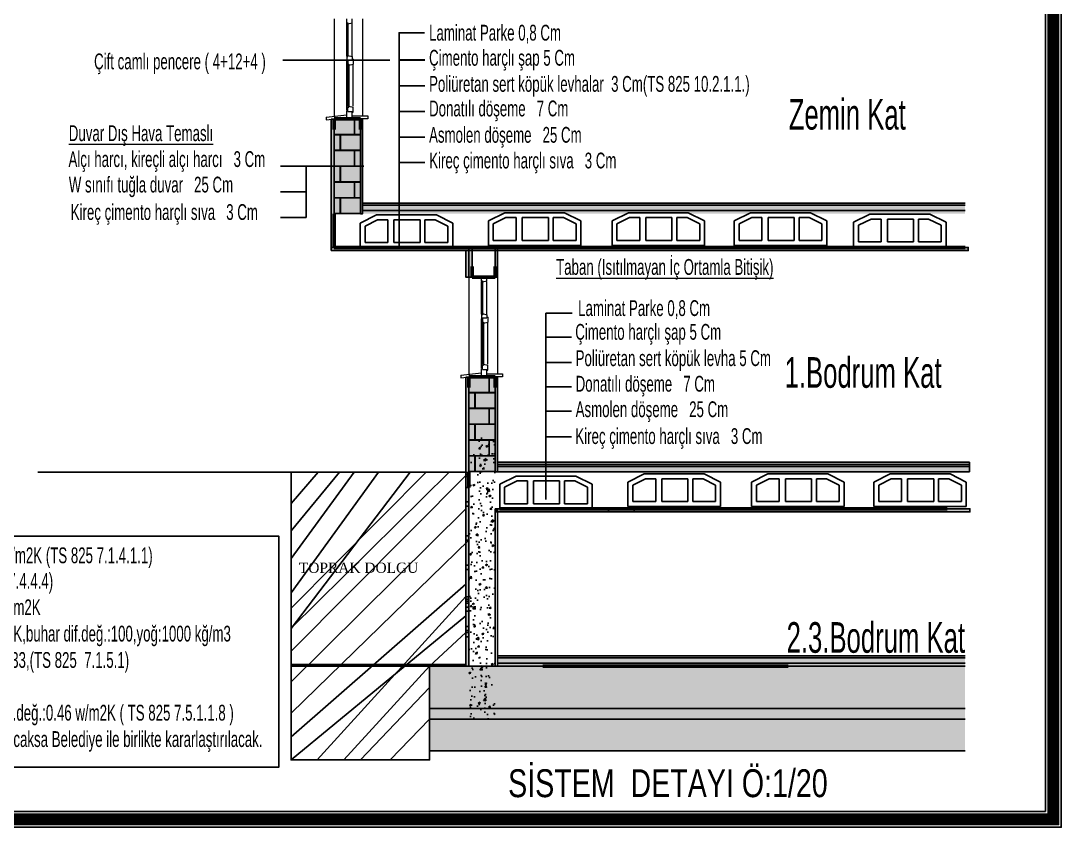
# Model space of a CAD drawing. Extents: x 41749 to 92598, y -24291 to 29432.
# Drawn here: x 90625 to 92598, y -24291 to -22761 of the extents above; entities that cross this region are included whole.
import ezdxf

# ---------------------------------------------------------------- set-up
doc = ezdxf.new("R2010")
doc.units = 0
doc.header["$MEASUREMENT"] = 0
doc.layers.get('0').update_dxf_attribs({"linetype": 'CONTINUOUS'})
for name, color, linetype, lineweight in [('BADOSEME', 4, 'CONTINUOUS', 60), ('CAM MACUNU', 8, 'CONTINUOUS', 5), ('DENİZLİK', 245, 'CONTINUOUS', 13), ('KASAKANAT', 30, 'CONTINUOUS', 18), ('KESITDUVAR', 5, 'CONTINUOUS', 20), ('PENCER GOR CIZ', 8, 'CONTINUOUS', 9)]:
    doc.layers.add(name, color=color, linetype=linetype, lineweight=lineweight)
for name, color, linetype in [('CAM', 12, 'CONTINUOUS'), ('DUVAR', 6, 'CONTINUOUS'), ('İÇ ÖLÇÜ', 95, 'CONTINUOUS'), ('MERBAS', 231, 'CONTINUOUS'), ('pafta ismi', 4, 'CONTINUOUS'), ('SEMBOL', 21, 'CONTINUOUS'), ('SIVA', 7, 'CONTINUOUS'), ('STANDART', 7, 'CONTINUOUS')]:
    doc.layers.add(name, color=color, linetype=linetype)
doc.styles.add('2', font='swisscl.ttf', dxfattribs={"height": 13})
doc.styles.add('DIN', font='ROMANS.SHX', dxfattribs={"width": 0.6})
doc.styles.add('ÖLÇÜ', font='times.ttf', dxfattribs={"height": 15})

# ---------------------------------------------------------------- blocks, each defined once
blk = doc.blocks.new('A$C218D7482')
at = {"layer": 'SEMBOL'}
for p, q in [((0, 15), (10, 20)), ((10, 20), (46.69, 20)), ((56.69, 15), (46.69, 20)), ((0, 0), (0, 15)), ((10.71, 17), (3, 13.15)), ((3, 13.15), (3, 3)), ((17, 17), (10.71, 17)), ((17, 3), (17, 17)), ((20.74, 17), (36.69, 17)), ((20.74, 3), (20.74, 17)), ((36.69, 17), (36.69, 3)), ((45.98, 17), (39.69, 17)), ((39.69, 17), (39.69, 3)), ((39.69, 17), (39.69, 3)), ((53.69, 13.15), (45.98, 17)), ((53.69, 3), (53.69, 13.15)), ((56.69, 0), (56.69, 15)), ((0, 0), (56.69, 0)), ((3, 3), (17, 3)), ((36.69, 3), (20.74, 3)), ((39.69, 3), (53.69, 3))]:
    blk.add_line(p, q, dxfattribs=at)

msp = doc.modelspace()

# ---------------------------------------------------------------- hatches: boundary and pattern name
h = msp.add_hatch(color=253)
h.set_gradient(color1=(165, 154, 151), color2=(155, 144, 140), one_color=1, tint=0.58)
h.paths.add_polyline_path([(91219.19159, -22947.09262), (91213.19159, -22947.80703), (91213.19159, -23191.09262), (91219.19159, -23191.09262)])
h = msp.add_hatch(color=253)
h.set_gradient(color1=(165, 154, 151), color2=(155, 144, 140), one_color=1, tint=0.58)
h.paths.add_polyline_path([(91269.21562, -23037.09262), (91269.21562, -23036.68885), (91257.97261, -23036.68885), (91257.97261, -23007.09262), (91269.21562, -23007.09262), (91269.21562, -23006.68885), (91230.86239, -23006.68885), (91230.86239, -22977.09262), (91269.21562, -22977.09262), (91269.21562, -22976.68885), (91257.97261, -22976.68885), (91257.97261, -22947.09262), (91257.56885, -22947.09262), (91257.56885, -22976.68885), (91219.21562, -22976.68885), (91219.21562, -22977.09262), (91230.45863, -22977.09262), (91230.45863, -23006.68885), (91219.21562, -23006.68885), (91219.21562, -23007.09262), (91257.56885, -23007.09262), (91257.56885, -23036.68885), (91219.21562, -23036.68885), (91219.21562, -23037.09262), (91230.45863, -23037.09262), (91230.45863, -23066.68885), (91219.21562, -23066.68885), (91219.21562, -23067.09262), (91257.56885, -23067.09262), (91257.56885, -23096.68885), (91219.21562, -23096.68885), (91219.21562, -23097.09262), (91230.45863, -23097.09262), (91230.45863, -23126.68885), (91219.21562, -23126.68885), (91219.21562, -23127.09262), (91269.21562, -23127.09262), (91269.21562, -23126.68885), (91230.86239, -23126.68885), (91230.86239, -23097.09262), (91269.21562, -23097.09262), (91269.21562, -23096.68885), (91257.97261, -23096.68885), (91257.97261, -23067.09262), (91269.21562, -23067.09262), (91269.21562, -23066.68885), (91230.86239, -23066.68885), (91230.86239, -23037.09262)])
h = msp.add_hatch(color=22)
h.set_gradient(color1=(221, 32, 29), color2=(227, 41, 38), one_color=1, tint=0.52)
h.paths.add_polyline_path([(91219.21562, -22947.09262), (91219.21562, -22976.68885), (91257.56885, -22976.68885), (91257.56885, -22947.09262)])
h = msp.add_hatch(color=22)
h.set_gradient(color1=(221, 32, 29), color2=(227, 41, 38), one_color=1, tint=0.52)
h.paths.add_polyline_path([(91269.21562, -22947.09262), (91257.97261, -22947.09262), (91257.97261, -22976.68885), (91269.21562, -22976.68885)])
h = msp.add_hatch(color=253)
h.set_gradient(color1=(165, 154, 151), color2=(155, 144, 140), one_color=1, tint=0.58)
h.paths.add_polyline_path([(91269.19159, -23127.09262), (91273.19159, -23127.09262), (91273.19159, -22947.09262), (91269.19159, -22947.09262)])
h = msp.add_hatch(color=22)
h.set_gradient(color1=(221, 32, 29), color2=(227, 41, 38), one_color=1, tint=0.52)
h.paths.add_polyline_path([(91230.45863, -22977.09262), (91219.21562, -22977.09262), (91219.21562, -23006.68885), (91230.45863, -23006.68885)])
h = msp.add_hatch(color=22)
h.set_gradient(color1=(221, 32, 29), color2=(227, 41, 38), one_color=1, tint=0.52)
h.paths.add_polyline_path([(91230.86239, -22977.09262), (91230.86239, -23006.68885), (91269.21562, -23006.68885), (91269.21562, -22977.09262)])
h = msp.add_hatch(color=22)
h.set_gradient(color1=(221, 32, 29), color2=(227, 41, 38), one_color=1, tint=0.52)
h.paths.add_polyline_path([(91219.21562, -23007.09262), (91219.21562, -23036.68885), (91257.56885, -23036.68885), (91257.56885, -23007.09262)])
h = msp.add_hatch(color=22)
h.set_gradient(color1=(221, 32, 29), color2=(227, 41, 38), one_color=1, tint=0.52)
h.paths.add_polyline_path([(91269.21562, -23007.09262), (91257.97261, -23007.09262), (91257.97261, -23036.68885), (91269.21562, -23036.68885)])
h = msp.add_hatch(color=22)
h.set_gradient(color1=(221, 32, 29), color2=(227, 41, 38), one_color=1, tint=0.52)
h.paths.add_polyline_path([(91230.45863, -23037.09262), (91219.21562, -23037.09262), (91219.21562, -23066.68885), (91230.45863, -23066.68885)])
h = msp.add_hatch(color=22)
h.set_gradient(color1=(221, 32, 29), color2=(227, 41, 38), one_color=1, tint=0.52)
h.paths.add_polyline_path([(91230.86239, -23037.09262), (91230.86239, -23066.68885), (91269.21562, -23066.68885), (91269.21562, -23037.09262)])
h = msp.add_hatch(color=22)
h.set_gradient(color1=(221, 32, 29), color2=(227, 41, 38), one_color=1, tint=0.52)
h.paths.add_polyline_path([(91219.21562, -23067.09262), (91219.21562, -23096.68885), (91257.56885, -23096.68885), (91257.56885, -23067.09262)])
h = msp.add_hatch(color=22)
h.set_gradient(color1=(221, 32, 29), color2=(227, 41, 38), one_color=1, tint=0.52)
h.paths.add_polyline_path([(91269.21562, -23067.09262), (91257.97261, -23067.09262), (91257.97261, -23096.68885), (91269.21562, -23096.68885)])
h = msp.add_hatch(color=22)
h.set_gradient(color1=(221, 32, 29), color2=(227, 41, 38), one_color=1, tint=0.52)
h.paths.add_polyline_path([(91230.45863, -23097.09262), (91219.21562, -23097.09262), (91219.21562, -23126.68885), (91230.45863, -23126.68885)])
h = msp.add_hatch(color=22)
h.set_gradient(color1=(221, 32, 29), color2=(227, 41, 38), one_color=1, tint=0.52)
h.paths.add_polyline_path([(91230.86239, -23097.09262), (91230.86239, -23126.68885), (91269.21562, -23126.68885), (91269.21562, -23097.09262)])
h = msp.add_hatch(color=52)
h.set_gradient(color1=(220, 210, 9), color2=(247, 237, 59), one_color=1, tint=0.6)
h.paths.add_polyline_path([(92415.35191, -23117.19524), (92415.35191, -23111.19524), (91273.04441, -23111.19524), (91273.04441, -23117.19524)])
h = msp.add_hatch(color=44)
h.set_gradient(color1=(169, 106, 35), color2=(182, 114, 37), one_color=1, tint=0.43)
h.paths.add_polyline_path([(92415.4991, -23111.09262), (92415.4991, -23107.09262), (91273.19159, -23107.09262), (91273.19159, -23111.09262)])
h = msp.add_hatch(color=253)
h.set_gradient(color1=(165, 154, 151), color2=(155, 144, 140), one_color=1, tint=0.58)
h.paths.add_polyline_path([(91273.19159, -23116.83039), (91273.19159, -23126.83039), (92415.4991, -23126.83039), (92415.4991, -23116.83039)])
h = msp.add_hatch(color=253)
h.set_gradient(color1=(165, 154, 151), color2=(155, 144, 140), one_color=1, tint=0.58)
h.paths.add_polyline_path([(91474.61369, -23191.09262), (91213.19159, -23191.09262), (91213.19159, -23197.09262), (91474.61369, -23197.09262)])
h = msp.add_hatch(color=253)
h.set_gradient(color1=(165, 154, 151), color2=(155, 144, 140), one_color=1, tint=0.58)
h.paths.add_polyline_path([(91474.61369, -23197.09262), (91468.58966, -23197.09262), (91468.58966, -23247.09262), (91474.61369, -23247.09262)])
h = msp.add_hatch(color=52)
h.set_gradient(color1=(220, 210, 9), color2=(247, 237, 59), one_color=1, tint=0.6)
h.paths.add_polyline_path([(91480.61369, -23191.09262), (91474.61369, -23191.09262), (91474.61369, -23247.09262), (91480.61369, -23247.09262)])
h = msp.add_hatch(color=253)
h.set_gradient(color1=(165, 154, 151), color2=(155, 144, 140), one_color=1, tint=0.58)
h.paths.add_polyline_path([(92421.52323, -23197.09266), (92421.52323, -23191.09266), (91474.61379, -23191.09266), (91474.61379, -23197.09266)])
h = msp.add_hatch(color=253)
h.set_gradient(color1=(165, 154, 151), color2=(155, 144, 140), one_color=1, tint=0.58)
h.paths.add_polyline_path([(91528.58966, -23191.09262), (91524.58966, -23191.09262), (91524.58966, -23247.09262), (91528.58966, -23247.09262)])
h = msp.add_hatch(color=253)
h.set_gradient(color1=(165, 154, 151), color2=(155, 144, 140), one_color=1, tint=0.58)
h.paths.add_polyline_path([(91474.58966, -23436.51862), (91468.58966, -23437.23304), (91468.58966, -23680.51862), (91474.58966, -23680.51862)])
h = msp.add_hatch(color=253)
h.set_gradient(color1=(165, 154, 151), color2=(155, 144, 140), one_color=1, tint=0.58)
h.paths.add_polyline_path([(91524.61369, -23526.51862), (91524.61369, -23526.11486), (91513.37068, -23526.11486), (91513.37068, -23496.51862), (91524.61369, -23496.51862), (91524.61369, -23496.11486), (91486.26046, -23496.11486), (91486.26046, -23466.51862), (91524.61369, -23466.51862), (91524.61369, -23466.11486), (91513.37068, -23466.11486), (91513.37068, -23436.51862), (91512.96692, -23436.51862), (91512.96692, -23466.11486), (91474.61369, -23466.11486), (91474.61369, -23466.51862), (91485.8567, -23466.51862), (91485.8567, -23496.11486), (91474.61369, -23496.11486), (91474.61369, -23496.51862), (91512.96692, -23496.51862), (91512.96692, -23526.11486), (91474.61369, -23526.11486), (91474.61369, -23526.51862), (91485.8567, -23526.51862), (91485.8567, -23556.11486), (91474.61369, -23556.11486), (91474.61369, -23556.51862), (91512.96692, -23556.51862), (91512.96692, -23586.11486), (91474.61369, -23586.11486), (91474.61369, -23586.51862), (91485.8567, -23586.51862), (91485.8567, -23616.11486), (91474.61369, -23616.11486), (91474.61369, -23616.51862), (91524.61369, -23616.51862), (91524.61369, -23616.11486), (91486.26046, -23616.11486), (91486.26046, -23586.51862), (91524.61369, -23586.51862), (91524.61369, -23586.11486), (91513.37068, -23586.11486), (91513.37068, -23556.51862), (91524.61369, -23556.51862), (91524.61369, -23556.11486), (91486.26046, -23556.11486), (91486.26046, -23526.51862)])
h = msp.add_hatch(color=22)
h.set_gradient(color1=(221, 32, 29), color2=(227, 41, 38), one_color=1, tint=0.52)
h.paths.add_polyline_path([(91474.61369, -23436.51862), (91474.61369, -23466.11486), (91512.96692, -23466.11486), (91512.96692, -23436.51862)])
h = msp.add_hatch(color=22)
h.set_gradient(color1=(221, 32, 29), color2=(227, 41, 38), one_color=1, tint=0.52)
h.paths.add_polyline_path([(91524.61369, -23436.51862), (91513.37068, -23436.51862), (91513.37068, -23466.11486), (91524.61369, -23466.11486)])
h = msp.add_hatch(color=253)
h.set_gradient(color1=(165, 154, 151), color2=(155, 144, 140), one_color=1, tint=0.58)
h.paths.add_polyline_path([(91524.58966, -23616.51862), (91528.58966, -23616.51862), (91528.58966, -23436.51862), (91524.58966, -23436.51862)])
h = msp.add_hatch(color=22)
h.set_gradient(color1=(221, 32, 29), color2=(227, 41, 38), one_color=1, tint=0.52)
h.paths.add_polyline_path([(91485.8567, -23466.51862), (91474.61369, -23466.51862), (91474.61369, -23496.11486), (91485.8567, -23496.11486)])
h = msp.add_hatch(color=22)
h.set_gradient(color1=(221, 32, 29), color2=(227, 41, 38), one_color=1, tint=0.52)
h.paths.add_polyline_path([(91486.26046, -23466.51862), (91486.26046, -23496.11486), (91524.61369, -23496.11486), (91524.61369, -23466.51862)])
h = msp.add_hatch(color=22)
h.set_gradient(color1=(221, 32, 29), color2=(227, 41, 38), one_color=1, tint=0.52)
h.paths.add_polyline_path([(91474.61369, -23496.51862), (91474.61369, -23526.11486), (91512.96692, -23526.11486), (91512.96692, -23496.51862)])
h = msp.add_hatch(color=22)
h.set_gradient(color1=(221, 32, 29), color2=(227, 41, 38), one_color=1, tint=0.52)
h.paths.add_polyline_path([(91524.61369, -23496.51862), (91513.37068, -23496.51862), (91513.37068, -23526.11486), (91524.61369, -23526.11486)])
h = msp.add_hatch(color=22)
h.set_gradient(color1=(221, 32, 29), color2=(227, 41, 38), one_color=1, tint=0.52)
h.paths.add_polyline_path([(91485.8567, -23526.51862), (91474.61369, -23526.51862), (91474.61369, -23556.11486), (91485.8567, -23556.11486)])
h = msp.add_hatch(color=22)
h.set_gradient(color1=(221, 32, 29), color2=(227, 41, 38), one_color=1, tint=0.52)
h.paths.add_polyline_path([(91486.26046, -23526.51862), (91486.26046, -23556.11486), (91524.61369, -23556.11486), (91524.61369, -23526.51862)])
h = msp.add_hatch()
h.set_pattern_fill('AR-CONC', color=256, scale=0.2, style=0)
h.set_pattern_definition([(50, (61178.366, -15093.553), (36.436934, -3.187817), [3.81, -41.91]), (355, (61178.366, -15093.553), (-7.048565, 38.21133), [3.048, -33.528]), (100.451, (61181.403, -15093.82), (29.3885, 35.023338), [3.238, -35.618]), (46.1842, (61178.366, -15083.393), (54.21581, -8.408466), [5.715, -62.865]), (96.6356, (61182.884, -15084.094), (47.48085, 49.48511), [4.857, -53.427]), (351.184, (61178.366, -15083.393), (47.48092, 49.48502), [4.572, -50.292]), (21, (61183.446, -15085.933), (30.322976, -20.453104), [3.81, -41.91]), (326, (61183.446, -15085.933), (12.360406, 36.837593), [3.048, -33.528]), (71.4514, (61185.973, -15087.637), (42.6833, 16.38457), [3.238, -35.618]), (37.5, (61178.366, -15093.553), (0.6177207, 16.911008), [0, -33.1216, 0, -34.036, 0, -33.655]), (7.5, (61178.366, -15093.553), (13.363933, 20.036115), [0, -19.4056, 0, -32.3596, 0, -12.827]), (327.5, (61167.038, -15093.553), (27.118119, -1.145749), [0, -12.7, 0, -39.624, 0, -52.578]), (317.5, (61161.958, -15093.553), (29.625836, 5.085298), [0, -16.51, 0, -26.3144, 0, -37.338])])
h.paths.add_polyline_path([(91524.58966, -23552.51862), (91474.58966, -23552.51862), (91474.58966, -24088.51862), (91524.58966, -24088.51862)])
h = msp.add_hatch(color=22)
h.set_gradient(color1=(221, 32, 29), color2=(227, 41, 38), one_color=1, tint=0.52)
h.paths.add_polyline_path([(91474.61369, -23556.51862), (91474.61369, -23586.11486), (91512.96692, -23586.11486), (91512.96692, -23556.51862)])
h = msp.add_hatch(color=22)
h.set_gradient(color1=(221, 32, 29), color2=(227, 41, 38), one_color=1, tint=0.52)
h.paths.add_polyline_path([(91524.61369, -23556.51862), (91513.37068, -23556.51862), (91513.37068, -23586.11486), (91524.61369, -23586.11486)])
h = msp.add_hatch(color=22)
h.set_gradient(color1=(221, 32, 29), color2=(227, 41, 38), one_color=1, tint=0.52)
h.paths.add_polyline_path([(91485.8567, -23586.51862), (91474.61369, -23586.51862), (91474.61369, -23616.11486), (91485.8567, -23616.11486)])
h = msp.add_hatch(color=22)
h.set_gradient(color1=(221, 32, 29), color2=(227, 41, 38), one_color=1, tint=0.52)
h.paths.add_polyline_path([(91486.26046, -23586.51862), (91486.26046, -23616.11486), (91524.61369, -23616.11486), (91524.61369, -23586.51862)])
h = msp.add_hatch(color=44)
h.set_gradient(color1=(169, 106, 35), color2=(182, 114, 37), one_color=1, tint=0.43)
h.paths.add_polyline_path([(92424.01296, -23598.51862), (91658.63608, -23598.51862), (91658.63608, -23602.51862), (92424.01296, -23602.51862)])
h.paths.add_polyline_path([(91658.63608, -23598.51862), (91528.58966, -23598.51862), (91528.58966, -23602.51862), (91658.63608, -23602.51862)])
h = msp.add_hatch(color=52)
h.set_gradient(color1=(220, 210, 9), color2=(247, 237, 59), one_color=1, tint=0.6)
h.paths.add_polyline_path([(92424.01296, -23602.51862), (91658.63608, -23602.51862), (91658.63608, -23606.51862), (92424.01296, -23606.51862)])
h.paths.add_polyline_path([(91658.63608, -23602.51862), (91528.58966, -23602.51862), (91528.58966, -23606.51862), (91658.63608, -23606.51862)])
h = msp.add_hatch(color=253)
h.set_gradient(color1=(165, 154, 151), color2=(155, 144, 140), one_color=1, tint=0.58)
h.paths.add_polyline_path([(91658.63608, -23606.51862), (91528.58966, -23606.51862), (91528.58966, -23616.51862), (91658.63608, -23616.51862)])
h.paths.add_polyline_path([(92424.01296, -23606.51862), (91658.63608, -23606.51862), (91658.63608, -23616.51862), (92424.01296, -23616.51862)])
h = msp.add_hatch(color=52)
h.set_gradient(color1=(220, 210, 9), color2=(247, 237, 59), one_color=1, tint=0.6)
h.paths.add_polyline_path([(91474.58963, -23625.73438), (91468.58963, -23625.73438), (91468.58963, -23681.73438), (91474.58963, -23681.73438)])
h = msp.add_hatch(color=52)
h.set_gradient(color1=(220, 210, 9), color2=(247, 237, 59), one_color=1, tint=0.6)
h.paths.add_polyline_path([(91474.61365, -23617.64341), (91468.61365, -23617.64341), (91468.61365, -23673.64341), (91474.61365, -23673.64341)])
h = msp.add_hatch(color=52)
h.set_gradient(color1=(220, 210, 9), color2=(247, 237, 59), one_color=1, tint=0.6)
h.paths.add_polyline_path([(91474.61371, -23681.73439), (91468.61371, -23681.73439), (91468.61371, -23737.73439), (91474.61371, -23737.73439)])
h = msp.add_hatch(color=253)
h.set_gradient(color1=(165, 154, 151), color2=(155, 144, 140), one_color=1, tint=0.58)
h.paths.add_polyline_path([(91524.58966, -23985.54547), (91528.58966, -23985.54547), (91528.58966, -23692.51862), (91526.60416, -23692.51862), (91526.60416, -23686.51863), (91524.58966, -23686.51863)])
h = msp.add_hatch(color=253)
h.set_gradient(color1=(165, 154, 151), color2=(155, 144, 140), one_color=1, tint=0.58)
h.paths.add_polyline_path([(92424.59895, -23686.51867), (91788.02626, -23686.51867), (91788.02626, -23692.51867), (92424.59895, -23692.51867)])
h.paths.add_polyline_path([(91788.02626, -23686.51862), (91526.60416, -23686.51862), (91526.60416, -23692.51862), (91788.02626, -23692.51862)])
h = msp.add_hatch(color=52)
h.set_gradient(color1=(220, 210, 9), color2=(247, 237, 59), one_color=1, tint=0.6)
h.paths.add_polyline_path([(91474.58963, -23745.93535), (91468.58963, -23745.93535), (91468.58963, -23801.93535), (91474.58963, -23801.93535)])
h = msp.add_hatch(color=52)
h.set_gradient(color1=(220, 210, 9), color2=(247, 237, 59), one_color=1, tint=0.6)
h.paths.add_polyline_path([(91474.61365, -23737.84438), (91468.61365, -23737.84438), (91468.61365, -23793.84438), (91474.61365, -23793.84438)])
h = msp.add_hatch(color=52)
h.set_gradient(color1=(220, 210, 9), color2=(247, 237, 59), one_color=1, tint=0.6)
h.paths.add_polyline_path([(91474.61371, -23801.93537), (91468.61371, -23801.93537), (91468.61371, -23857.93537), (91474.61371, -23857.93537)])
h = msp.add_hatch(color=52)
h.set_gradient(color1=(220, 210, 9), color2=(247, 237, 59), one_color=1, tint=0.6)
h.paths.add_polyline_path([(91474.61371, -23824.8595), (91468.61371, -23824.8595), (91468.61371, -23880.8595), (91474.61371, -23880.8595)])
h = msp.add_hatch(color=52)
h.set_gradient(color1=(220, 210, 9), color2=(247, 237, 59), one_color=1, tint=0.6)
h.paths.add_polyline_path([(91474.58963, -23861.83263), (91468.58963, -23861.83263), (91468.58963, -23917.83263), (91474.58963, -23917.83263)])
h = msp.add_hatch(color=52)
h.set_gradient(color1=(220, 210, 9), color2=(247, 237, 59), one_color=1, tint=0.6)
h.paths.add_polyline_path([(91474.61365, -23853.74167), (91468.61365, -23853.74167), (91468.61365, -23909.74167), (91474.61365, -23909.74167)])
h = msp.add_hatch(color=52)
h.set_gradient(color1=(220, 210, 9), color2=(247, 237, 59), one_color=1, tint=0.6)
h.paths.add_polyline_path([(91474.61365, -23865.45448), (91468.61365, -23865.45448), (91468.61365, -23921.45448), (91474.61365, -23921.45448)])
h = msp.add_hatch(color=52)
h.set_gradient(color1=(220, 210, 9), color2=(247, 237, 59), one_color=1, tint=0.6)
h.paths.add_polyline_path([(91474.58963, -23873.54544), (91468.58963, -23873.54544), (91468.58963, -23929.54544), (91474.58963, -23929.54544)])
h = msp.add_hatch(color=52)
h.set_gradient(color1=(220, 210, 9), color2=(247, 237, 59), one_color=1, tint=0.6)
h.paths.add_polyline_path([(91474.61371, -23929.54546), (91468.61371, -23929.54546), (91468.61371, -23985.54546), (91474.61371, -23985.54546)])
h = msp.add_hatch(color=44)
h.set_gradient(color1=(169, 106, 35), color2=(182, 114, 37), one_color=1, tint=0.43)
h.paths.add_polyline_path([(91528.58966, -23965.54547), (91528.58966, -23969.54547), (92415.4991, -23969.54547), (92415.4991, -23965.54547)])
h = msp.add_hatch(color=253)
h.set_gradient(color1=(165, 154, 151), color2=(155, 144, 140), one_color=1, tint=0.58)
h.paths.add_polyline_path([(91528.58966, -23969.54547), (91528.58966, -23979.54547), (92415.4991, -23979.54547), (92415.4991, -23969.54547)])
h = msp.add_hatch()
h.set_pattern_fill('AR-CONC', color=256, scale=0.2, style=0)
h.set_pattern_definition([(50, (55888.91, -9083.65), (36.436934, -3.187817), [3.81, -41.91]), (355, (55888.91, -9083.65), (-7.048565, 38.21133), [3.048, -33.528]), (100.451, (55891.947, -9083.916), (29.3885, 35.023338), [3.238, -35.618]), (46.1842, (55888.91, -9073.49), (54.21581, -8.408466), [5.715, -62.865]), (96.6356, (55893.43, -9074.19), (47.48085, 49.48511), [4.857, -53.427]), (351.184, (55888.91, -9073.49), (47.48092, 49.48502), [4.572, -50.292]), (21, (55893.99, -9076.03), (30.322976, -20.453104), [3.81, -41.91]), (326, (55893.99, -9076.03), (12.360406, 36.837593), [3.048, -33.528]), (71.4514, (55896.517, -9077.735), (42.683298, 16.38457), [3.238, -35.618]), (37.5, (55888.91, -9083.65), (0.6177207, 16.9110078), [0, -33.1216, 0, -34.036, 0, -33.655]), (7.5, (55888.91, -9083.65), (13.3639325, 20.036115), [0, -19.4056, 0, -32.3596, 0, -12.827]), (327.5, (55877.582, -9083.65), (27.118119, -1.145749), [0, -12.7, 0, -39.624, 0, -52.578]), (317.5, (55872.502, -9083.65), (29.625836, 5.085298), [0, -16.51, 0, -26.3144, 0, -37.338])])
h.paths.add_polyline_path([(91614.58966, -23985.54547), (91400.04187, -23985.54547), (91400.04187, -24065.54547), (91614.58966, -24065.54547), (92415.4991, -24065.54547), (92415.4991, -23985.54547), (92079.88778, -23985.54547)])
h = msp.add_hatch(color=52)
h.set_gradient(color1=(220, 210, 9), color2=(247, 237, 59), one_color=1, tint=0.6)
h.paths.add_polyline_path([(92079.88778, -23985.54547), (92415.4991, -23985.54547), (92415.4991, -23979.54547), (91528.58966, -23979.54547), (91528.58966, -23985.54547), (91614.58966, -23985.54547)])
h = msp.add_hatch()
h.set_pattern_fill('AR-SAND', color=256, scale=0.4, style=0)
h.set_pattern_definition([(37.5, (55888.91, -9083.65), (-0.6400125, 19.5765295), [0, -15.4432, 0, -17.272, 0, -16.51]), (7.5, (55888.91, -9083.65), (17.980931, 28.673004), [0, -8.3312, 0, -13.9192, 0, -5.334]), (327.5, (55876.414, -9083.65), (31.639695, 0.0574874), [0, -5.08, 0, -18.288, 0, -23.876]), (317.5, (55876.414, -9083.65), (30.542258, 8.917173), [0, -2.54, 0, -11.9888, 0, -13.716])])
h.paths.add_polyline_path([(92415.4991, -24085.54547), (92415.4991, -24065.54547), (91614.58966, -24065.54547), (91400.04187, -24065.54547), (91400.04187, -24085.54547), (91614.58966, -24085.54547)])
h = msp.add_hatch(color=27)
h.set_gradient(color1=(132, 79, 72), color2=(141, 85, 78), one_color=1, tint=0.43)
h.paths.add_polyline_path([(92415.4991, -24145.54547), (92415.4991, -24085.54547), (91614.58966, -24085.54547), (91400.04187, -24085.54547), (91400.04187, -24145.54547)])
h = msp.add_hatch(color=27)
h.set_gradient(color1=(132, 79, 72), color2=(141, 85, 78), one_color=1, tint=0.43)
h.paths.add_polyline_path([(92415.4991, -24145.54547), (92415.4991, -24085.54547), (91696.46186, -24085.54547), (91696.46186, -24145.54547)])

# ---------------------------------------------------------------- linework, layer by layer
for p, q in [((91390.48837, -22783.68703), (91341.69095, -22783.68703)), ((91342.56665, -23138.46057), (91342.56665, -22783.05921)), ((91391.36394, -22835.44057), (91342.56652, -22835.44057)), ((91342.56656, -23191.09262), (91342.56656, -22835.69125)), ((91391.36398, -22835.69125), (91342.56656, -22835.69125)), ((91391.36398, -22884.66017), (91342.56656, -22884.66017)), ((91391.36398, -22933.42445), (91342.56656, -22933.42445)), ((91230.45863, -23006.68885), (91230.45863, -22977.09262)), ((91230.86239, -23006.68885), (91230.86239, -22977.09262)), ((91391.36398, -22981.77945), (91342.56656, -22981.77945)), ((91219.21562, -23006.68885), (91230.45863, -23006.68885)), ((91230.86239, -23006.68885), (91269.21562, -23006.68885)), ((91165.95679, -23036.68885), (91117.15937, -23036.68885)), ((91275.22215, -23036.68885), (91165.95679, -23036.68885)), ((91165.95679, -23036.68885), (91165.96881, -23133.91045)), ((91230.45863, -23066.68885), (91230.45863, -23037.09262)), ((91230.86239, -23066.68885), (91230.86239, -23037.09262)), ((91391.36398, -23030.13445), (91342.56656, -23030.13445)), ((91219.21562, -23066.68885), (91230.45863, -23066.68885)), ((91230.86239, -23066.68885), (91269.21562, -23066.68885)), ((91165.95679, -23085.65777), (91117.15937, -23085.65777)), ((91219.21562, -23097.09262), (91230.45863, -23097.09262)), ((91230.45863, -23126.68885), (91230.45863, -23097.09262)), ((91230.86239, -23097.09262), (91269.21562, -23097.09262)), ((91230.86239, -23126.68885), (91230.86239, -23097.09262)), ((91257.97261, -23096.68885), (91269.21562, -23096.68885)), ((91273.19159, -23107.09262), (92415.4991, -23107.09262)), ((91273.19159, -23111.09262), (92415.4991, -23111.09262)), ((91273.19159, -23121.09262), (92415.4991, -23121.09262)), ((91165.95679, -23134.42205), (91117.15937, -23134.42205)), ((91620.51212, -23668.81631), (91620.51212, -23361.12795)), ((91669.30954, -23361.12795), (91620.51212, -23361.12795)), ((91669.30954, -23409.48296), (91620.51212, -23409.48296)), ((91669.30954, -23455.57116), (91620.51212, -23455.57116)), ((91485.8567, -23496.11486), (91485.8567, -23466.51862)), ((91486.26046, -23496.11486), (91486.26046, -23466.51862)), ((91474.61369, -23496.11486), (91485.8567, -23496.11486)), ((91486.26046, -23496.11486), (91524.61369, -23496.11486)), ((91669.30954, -23501.65936), (91620.51212, -23501.65936)), ((91485.8567, -23556.11486), (91485.8567, -23526.51862)), ((91486.26046, -23556.11486), (91486.26046, -23526.51862)), ((91669.30954, -23550.01436), (91620.51212, -23550.01436)), ((91474.61369, -23556.11486), (91485.8567, -23556.11486)), ((91486.26046, -23556.11486), (91524.61369, -23556.11486)), ((91474.61369, -23586.51862), (91485.8567, -23586.51862)), ((91485.8567, -23616.11486), (91485.8567, -23586.51862)), ((91486.26046, -23586.51862), (91524.61369, -23586.51862)), ((91486.26046, -23616.11486), (91486.26046, -23586.51862)), ((91513.37068, -23586.11486), (91524.61369, -23586.11486)), ((91527.41472, -23602.51862), (92424.01296, -23602.51862)), ((91527.41472, -23606.51862), (92424.01296, -23606.51862)), ((91468.58966, -23617.26427), (90657.49286, -23617.26427)), ((91527.41472, -23616.51862), (92424.01296, -23616.51862)), ((91474.58966, -23985.54547), (91474.58966, -23652.51862)), ((91524.58966, -23985.54547), (91524.58966, -23686.51863)), ((91528.58966, -23965.54547), (92415.4991, -23965.54547)), ((91528.58966, -23969.54547), (92415.4991, -23969.54547)), ((91528.58966, -23979.54547), (92415.4991, -23979.54547)), ((91400.04187, -24065.54547), (91400.04187, -24145.54547)), ((91614.58966, -24065.54547), (91400.04187, -24065.54547)), ((91614.58966, -24065.54547), (92415.4991, -24065.54547)), ((91614.58966, -24085.54547), (91400.04187, -24085.54547)), ((91614.58966, -24085.54547), (92415.4991, -24085.54547)), ((91400.04187, -24145.54547), (92415.4991, -24145.54547))]:
    msp.add_line(p, q)
at = {"color": 44}
for p in [(91527.41472, -23598.51862), (92424.01296, -23612.51862)]:
    msp.add_line(p, (92424.01296, -23598.51862), dxfattribs=at)
at = {"color": 52}
msp.add_line((92424.01296, -23616.51862), (92424.01296, -23602.51862), dxfattribs=at)
for points in [[(91213.19159, -22947.80703), (91219.19159, -22947.09262), (91219.19159, -23191.09262), (91213.19159, -23191.09262)], [(91219.21562, -22947.09262), (91257.56885, -22947.09262), (91257.56885, -22976.68885), (91219.21562, -22976.68885)], [(91269.21562, -22976.68885), (91257.97261, -22976.68885), (91257.97261, -22947.09262), (91269.21562, -22947.09262)], [(91269.19159, -22947.09262), (91273.19159, -22947.09262), (91273.19159, -23127.09262), (91269.19159, -23127.09262)], [(91230.45863, -23006.68885), (91219.21562, -23006.68885), (91219.21562, -22977.09262), (91230.45863, -22977.09262)], [(91230.86239, -22977.09262), (91269.21562, -22977.09262), (91269.21562, -23006.68885), (91230.86239, -23006.68885)], [(91219.21562, -23007.09262), (91257.56885, -23007.09262), (91257.56885, -23036.68885), (91219.21562, -23036.68885)], [(91269.21562, -23036.68885), (91257.97261, -23036.68885), (91257.97261, -23007.09262), (91269.21562, -23007.09262)], [(91230.45863, -23066.68885), (91219.21562, -23066.68885), (91219.21562, -23037.09262), (91230.45863, -23037.09262)], [(91230.86239, -23037.09262), (91269.21562, -23037.09262), (91269.21562, -23066.68885), (91230.86239, -23066.68885)], [(91219.21562, -23067.09262), (91257.56885, -23067.09262), (91257.56885, -23096.68885), (91219.21562, -23096.68885)], [(91269.21562, -23096.68885), (91257.97261, -23096.68885), (91257.97261, -23067.09262), (91269.21562, -23067.09262)], [(91230.45863, -23126.68885), (91219.21562, -23126.68885), (91219.21562, -23097.09262), (91230.45863, -23097.09262)], [(91230.86239, -23097.09262), (91269.21562, -23097.09262), (91269.21562, -23126.68885), (91230.86239, -23126.68885)], [(91213.19159, -23197.09262), (91474.61369, -23197.09262), (91474.61369, -23191.09262), (91213.19159, -23191.09262)], [(91468.58966, -23197.09262), (91474.61369, -23197.09262), (91474.61369, -23247.09262), (91468.58966, -23247.09262)], [(91474.61369, -23191.09262), (91480.61369, -23191.09262), (91480.61369, -23247.09262), (91474.61369, -23247.09262)], [(91474.61379, -23197.09266), (92421.52323, -23197.09266), (92421.52323, -23191.09266), (91474.61379, -23191.09266)], [(91524.58966, -23247.09262), (91528.58966, -23247.09262), (91528.58966, -23191.09262), (91524.58966, -23191.09262)], [(91468.58966, -23437.23304), (91474.58966, -23436.51862), (91474.58966, -23646.51862), (91468.58966, -23646.51862)], [(91474.61369, -23436.51862), (91512.96692, -23436.51862), (91512.96692, -23466.11486), (91474.61369, -23466.11486)], [(91524.61369, -23466.11486), (91513.37068, -23466.11486), (91513.37068, -23436.51862), (91524.61369, -23436.51862)], [(91524.58966, -23436.51862), (91528.58966, -23436.51862), (91528.58966, -23616.51862), (91524.58966, -23616.51862)], [(91485.8567, -23496.11486), (91474.61369, -23496.11486), (91474.61369, -23466.51862), (91485.8567, -23466.51862)], [(91486.26046, -23466.51862), (91524.61369, -23466.51862), (91524.61369, -23496.11486), (91486.26046, -23496.11486)], [(91474.61369, -23496.51862), (91512.96692, -23496.51862), (91512.96692, -23526.11486), (91474.61369, -23526.11486)], [(91524.61369, -23526.11486), (91513.37068, -23526.11486), (91513.37068, -23496.51862), (91524.61369, -23496.51862)], [(91485.8567, -23556.11486), (91474.61369, -23556.11486), (91474.61369, -23526.51862), (91485.8567, -23526.51862)], [(91486.26046, -23526.51862), (91524.61369, -23526.51862), (91524.61369, -23556.11486), (91486.26046, -23556.11486)], [(91474.61369, -23556.51862), (91512.96692, -23556.51862), (91512.96692, -23586.11486), (91474.61369, -23586.11486)], [(91524.61369, -23586.11486), (91513.37068, -23586.11486), (91513.37068, -23556.51862), (91524.61369, -23556.51862)], [(91485.8567, -23616.11486), (91474.61369, -23616.11486), (91474.61369, -23586.51862), (91485.8567, -23586.51862)], [(91486.26046, -23586.51862), (91524.61369, -23586.51862), (91524.61369, -23616.11486), (91486.26046, -23616.11486)], [(91468.58963, -23625.73438), (91474.58963, -23625.73438), (91474.58963, -23681.73438), (91468.58963, -23681.73438)], [(91468.61365, -23617.64341), (91474.61365, -23617.64341), (91474.61365, -23673.64341), (91468.61365, -23673.64341)], [(91468.61371, -23681.73439), (91474.61371, -23681.73439), (91474.61371, -23737.73439), (91468.61371, -23737.73439)], [(91526.60416, -23692.51862), (91788.02626, -23692.51862), (91788.02626, -23686.51862), (91526.60416, -23686.51862)], [(91739.2373, -23692.51867), (92424.59895, -23692.51867), (92424.59895, -23686.51867), (91739.2373, -23686.51867)], [(91468.58963, -23745.93535), (91474.58963, -23745.93535), (91474.58963, -23801.93535), (91468.58963, -23801.93535)], [(91468.61365, -23737.84438), (91474.61365, -23737.84438), (91474.61365, -23793.84438), (91468.61365, -23793.84438)], [(91468.61371, -23801.93537), (91474.61371, -23801.93537), (91474.61371, -23857.93537), (91468.61371, -23857.93537)], [(91468.58963, -23861.83263), (91474.58963, -23861.83263), (91474.58963, -23917.83263), (91468.58963, -23917.83263)], [(91468.61365, -23853.74167), (91474.61365, -23853.74167), (91474.61365, -23909.74167), (91468.61365, -23909.74167)], [(91468.61365, -23865.45448), (91474.61365, -23865.45448), (91474.61365, -23921.45448), (91468.61365, -23921.45448)], [(91468.58963, -23873.54544), (91474.58963, -23873.54544), (91474.58963, -23929.54544), (91468.58963, -23929.54544)], [(91468.61371, -23917.83265), (91474.61371, -23917.83265), (91474.61371, -23880.8595), (91468.61371, -23880.8595)], [(91468.61371, -23929.54546), (91474.61371, -23929.54546), (91474.61371, -23985.54546), (91468.61371, -23985.54546)]]:
    msp.add_lwpolyline(points, close=True)
at = {"layer": 'BADOSEME'}
for p, q in [((91219.19159, -22947.09262), (91219.19159, -22967.09262)), ((91269.19159, -22947.09262), (91219.19159, -22947.09262)), ((91269.19159, -22967.09262), (91269.19159, -22947.09262)), ((91219.19159, -23127.09262), (91219.19159, -23191.09262)), ((91219.19159, -23191.09262), (92415.4991, -23191.09262)), ((91480.61369, -23227.09262), (91480.61369, -23247.09262)), ((91524.58966, -23247.09262), (91524.58966, -23227.09262)), ((91524.58966, -23247.09262), (91480.61369, -23247.09262)), ((91474.58966, -23436.51862), (91474.58966, -23456.51862)), ((91524.58966, -23436.51862), (91474.58966, -23436.51862)), ((91524.58966, -23456.51862), (91524.58966, -23436.51862)), ((91474.58966, -23616.51862), (91474.58966, -23646.51862)), ((91532.60416, -23686.51862), (92381.44415, -23686.51862)), ((92079.88778, -23985.54547), (91614.58966, -23985.54547))]:
    msp.add_line(p, q, dxfattribs=at)
at = {"layer": 'CAM'}
for p, q in [((91245.21562, -22765.09262), (91245.21562, -22829.09262)), ((91247.21562, -22925.09262), (91247.21562, -22843.09262)), ((91500.61369, -23254.51862), (91500.61369, -23318.51862)), ((91502.61369, -23414.51862), (91502.61369, -23332.51862))]:
    msp.add_line(p, q, dxfattribs=at)
at = {"layer": 'CAM MACUNU', "color": 8}
for p, q in [((91245.21562, -22767.09262), (91243.21562, -22765.09262)), ((91245.21562, -22827.09262), (91243.21562, -22829.09262)), ((91247.21562, -22845.09262), (91245.21562, -22843.09262)), ((91245.21562, -22925.09262), (91247.21562, -22923.09262)), ((91500.61369, -23256.51862), (91498.61369, -23254.51862)), ((91500.61369, -23316.51862), (91498.61369, -23318.51862)), ((91502.61369, -23334.51862), (91500.61369, -23332.51862)), ((91500.61369, -23414.51862), (91502.61369, -23412.51862))]:
    msp.add_line(p, q, dxfattribs=at)
at = {"layer": 'DENİZLİK'}
for p, q in [((91204.02258, -22943.89877), (91243.21562, -22939.23211)), ((91204.02258, -22943.89877), (91243.21562, -22939.23211)), ((91204.02258, -22943.89877), (91204.02258, -22948.89877)), ((91204.02258, -22943.89877), (91204.02258, -22948.89877)), ((91253.21562, -22941.09262), (91283.21562, -22941.09262)), ((91283.21562, -22941.09262), (91283.21562, -22947.09262)), ((91204.02258, -22948.89877), (91243.21562, -22944.23211)), ((91204.02258, -22948.89877), (91243.21562, -22944.23211)), ((91283.21562, -22947.09262), (91268.21562, -22947.09262)), ((91459.42065, -23433.32478), (91498.61369, -23428.65811)), ((91459.42065, -23433.32478), (91498.61369, -23428.65811)), ((91459.42065, -23433.32478), (91459.42065, -23438.32478)), ((91459.42065, -23433.32478), (91459.42065, -23438.32478)), ((91459.42065, -23438.32478), (91498.61369, -23433.65811)), ((91459.42065, -23438.32478), (91498.61369, -23433.65811)), ((91508.61369, -23430.51862), (91538.61369, -23430.51862)), ((91538.61369, -23436.51862), (91523.61369, -23436.51862)), ((91538.61369, -23430.51862), (91538.61369, -23436.51862))]:
    msp.add_line(p, q, dxfattribs=at)
at = {"layer": 'DUVAR'}
for p, q in [((91400.04187, -23985.54547), (91400.04187, -24065.54547)), ((91400.04187, -23985.54547), (91614.58966, -23985.54547)), ((92079.88778, -23985.54547), (92415.4991, -23985.54547))]:
    msp.add_line(p, q, dxfattribs=at)
at = {"layer": 'İÇ ÖLÇÜ'}
msp.add_line((91559.31864, -23686.51863), (91524.58966, -23686.51863), dxfattribs=at)
at = {"layer": 'KASAKANAT'}
for p, q in [((91243.21562, -22765.09262), (91243.21562, -22757.09262)), ((91243.21562, -22765.09262), (91245.21562, -22765.09262)), ((91245.21562, -22767.09262), (91253.21562, -22765.09262)), ((91245.21562, -22765.09262), (91245.21562, -22767.09262)), ((91253.21562, -22765.09262), (91253.21562, -22757.09262)), ((91243.21562, -22829.09262), (91243.21562, -22836.42931)), ((91243.21562, -22829.09262), (91245.21562, -22829.09262)), ((91245.21562, -22837.09262), (91243.21562, -22836.42931)), ((91245.21562, -22827.09262), (91245.21562, -22829.09262)), ((91245.21562, -22827.09262), (91253.21562, -22829.09262)), ((91245.21562, -22835.09262), (91245.21562, -22843.09262)), ((91245.21562, -22835.09262), (91253.21562, -22835.09262)), ((91245.21562, -22843.09262), (91247.21562, -22843.09262)), ((91247.21562, -22845.09262), (91255.21562, -22843.09262)), ((91247.21562, -22843.09262), (91247.21562, -22845.09262)), ((91253.21562, -22829.09262), (91253.21562, -22835.09262)), ((91253.21562, -22833.09262), (91255.21562, -22833.91333)), ((91255.21562, -22833.91333), (91255.21562, -22843.09262)), ((91247.21562, -22925.09262), (91247.21562, -22923.09262)), ((91247.21562, -22923.09262), (91255.21562, -22925.09262)), ((91245.21562, -22931.09262), (91243.21562, -22931.75592)), ((91243.21562, -22947.09262), (91243.21562, -22931.75592)), ((91245.21562, -22925.09262), (91247.21562, -22925.09262)), ((91245.21562, -22933.09262), (91245.21562, -22925.09262)), ((91245.21562, -22933.09262), (91253.21562, -22933.09262)), ((91253.21562, -22947.09262), (91253.21562, -22933.09262)), ((91253.21562, -22935.09262), (91255.21562, -22934.2719)), ((91255.21562, -22934.2719), (91255.21562, -22925.09262)), ((91243.21562, -22947.09262), (91253.21562, -22947.09262)), ((91498.61369, -23254.51862), (91498.61369, -23246.51862)), ((91498.61369, -23254.51862), (91500.61369, -23254.51862)), ((91500.61369, -23256.51862), (91508.61369, -23254.51862)), ((91500.61369, -23254.51862), (91500.61369, -23256.51862)), ((91508.61369, -23254.51862), (91508.61369, -23246.51862)), ((91498.61369, -23318.51862), (91498.61369, -23325.85532)), ((91498.61369, -23318.51862), (91500.61369, -23318.51862)), ((91500.61369, -23316.51862), (91500.61369, -23318.51862)), ((91500.61369, -23316.51862), (91508.61369, -23318.51862)), ((91508.61369, -23318.51862), (91508.61369, -23324.51862)), ((91500.61369, -23326.51862), (91498.61369, -23325.85532)), ((91500.61369, -23324.51862), (91500.61369, -23332.51862)), ((91500.61369, -23324.51862), (91508.61369, -23324.51862)), ((91500.61369, -23332.51862), (91502.61369, -23332.51862)), ((91502.61369, -23334.51862), (91510.61369, -23332.51862)), ((91502.61369, -23332.51862), (91502.61369, -23334.51862)), ((91508.61369, -23322.51862), (91510.61369, -23323.33934)), ((91510.61369, -23323.33934), (91510.61369, -23332.51862)), ((91500.61369, -23414.51862), (91502.61369, -23414.51862)), ((91500.61369, -23422.51862), (91500.61369, -23414.51862)), ((91502.61369, -23414.51862), (91502.61369, -23412.51862)), ((91502.61369, -23412.51862), (91510.61369, -23414.51862)), ((91510.61369, -23423.69791), (91510.61369, -23414.51862)), ((91500.61369, -23420.51862), (91498.61369, -23421.18192)), ((91498.61369, -23436.51862), (91498.61369, -23421.18192)), ((91498.61369, -23436.51862), (91508.61369, -23436.51862)), ((91500.61369, -23422.51862), (91508.61369, -23422.51862)), ((91508.61369, -23436.51862), (91508.61369, -23422.51862)), ((91508.61369, -23424.51862), (91510.61369, -23423.69791))]:
    msp.add_line(p, q, dxfattribs=at)
at = {"layer": 'KESITDUVAR'}
for p, q in [((91213.19159, -22947.80703), (91213.19159, -23197.09262)), ((91273.19159, -22947.09262), (91273.19159, -23127.09262)), ((91219.19159, -22967.09262), (91219.19159, -23127.09262)), ((91269.19159, -22967.09262), (91269.19159, -23127.09262)), ((91468.58966, -23197.09262), (91213.19159, -23197.09262)), ((91468.58966, -23247.09262), (91468.58966, -23197.09262)), ((91474.61369, -23191.09262), (91474.61369, -23247.09262)), ((91480.61369, -23227.09262), (91480.61369, -23191.09262)), ((91524.58966, -23227.09262), (91524.58966, -23191.09262)), ((91528.58966, -23191.09262), (91528.58966, -23247.09262)), ((91468.58966, -23437.23304), (91468.58966, -23652.51862)), ((91528.58966, -23436.51862), (91528.58966, -23616.51862)), ((91474.58966, -23456.51862), (91474.58966, -23616.51862)), ((91524.58966, -23456.51862), (91524.58966, -23616.51862)), ((91468.58966, -23652.51862), (91468.58966, -23985.54547)), ((91474.58966, -23652.51862), (91474.58966, -23985.54547)), ((91782.00223, -23692.51862), (91526.60416, -23692.51862)), ((91528.58966, -23686.51862), (91528.58966, -23985.54547)), ((91524.58966, -23767.07259), (91524.58966, -23985.54547))]:
    msp.add_line(p, q, dxfattribs=at)
at = {"layer": 'MERBAS'}
for points in [[(87701.83095, -24290.68394), (87701.83095, -21390.68394), (92597.79335, -21390.68394), (92597.79335, -24290.68394)], [(87706.83095, -24285.68394), (87706.83095, -21395.68394), (92592.79335, -21395.68394), (92592.79335, -24285.68394)], [(87726.83095, -24265.68394), (87726.83095, -21415.68394), (92572.79335, -21415.68394), (92572.79335, -24265.68394)], [(87731.83095, -24260.68394), (87731.83095, -21420.68394), (92567.79335, -21420.68394), (92567.79335, -24260.68394)]]:
    msp.add_lwpolyline(points, close=True, dxfattribs=at)
at = {"layer": 'MERBAS', "const_width": 20}
msp.add_lwpolyline([(87716.83095, -24275.68394), (87716.83095, -21405.68394), (92582.79335, -21405.68394), (92582.79335, -24275.68394)], close=True, dxfattribs=at)
at = {"layer": 'PENCER GOR CIZ', "color": 8}
for p, q in [((91219.21562, -22757.09262), (91219.21562, -22941.61348)), ((91243.21562, -22828.42), (91243.21562, -22765.89068)), ((91253.21562, -22828.42), (91253.21562, -22765.89068)), ((91273.19159, -22757.09262), (91273.19159, -22941.09262)), ((91243.21562, -22930.4334), (91243.21562, -22837.2573)), ((91245.21562, -22922.90453), (91245.21562, -22844.07513)), ((91255.21562, -22923.1327), (91255.21562, -22844.15828)), ((91474.61369, -23246.51862), (91474.61369, -23431.03949)), ((91498.61369, -23317.846), (91498.61369, -23255.31669)), ((91508.61369, -23317.846), (91508.61369, -23255.31669)), ((91528.58966, -23246.51862), (91528.58966, -23430.51862)), ((91498.61369, -23419.8594), (91498.61369, -23326.68331)), ((91500.61369, -23412.33054), (91500.61369, -23333.50113)), ((91510.61369, -23412.55871), (91510.61369, -23333.58429))]:
    msp.add_line(p, q, dxfattribs=at)
at = {"layer": 'STANDART', "ltscale": 25}
for p, q in [((91324.84672, -22835.6133), (91122.09038, -22835.6133)), ((91620.51212, -23361.12795), (91620.51212, -23315.48121)), ((91620.51212, -23315.48121), (91670.58718, -23315.48121)), ((91137.6016, -23617.26427), (91137.6016, -24163.07122)), ((91229.4881, -23617.26427), (91137.6016, -23728.61986)), ((91303.09563, -23617.26427), (91137.6016, -23846.0259)), ((91363.01822, -23617.26427), (91137.6016, -23913.79509)), ((91393.90895, -23617.26427), (91137.6016, -23875.28522)), ((91437.51917, -23617.26427), (91137.6016, -23913.40947)), ((91257.13719, -23617.26427), (91137.6016, -23781.12926)), ((91188.60653, -23617.26427), (91137.6016, -23676.41289)), ((91474.58966, -23617.64341), (91137.6016, -23956.98012)), ((91468.58966, -23686.58343), (91137.6016, -24015.07421)), ((91474.58963, -23745.93535), (91137.6016, -24074.30835)), ((91468.61371, -23829.93537), (91137.6016, -24119.52833)), ((91468.61371, -23852.8595), (91187.00145, -24163.07122)), ((91468.58963, -23889.83263), (91137.6016, -24163.07122)), ((91468.61365, -23921.45448), (91400.04187, -23985.54547)), ((91400.04187, -23985.54547), (91237.32302, -24163.07122)), ((91400.04187, -24025.54547), (91268.82173, -24163.07122)), ((91400.04187, -24085.54547), (91325.3855, -24163.07122)), ((91400.04187, -24163.07122), (91400.04187, -24105.54547)), ((91137.6016, -24163.07122), (91400.04187, -24163.07122))]:
    msp.add_line(p, q, dxfattribs=at)
for points in [[(91468.58966, -23617.26427), (91137.6016, -23617.26427), (91137.6016, -23981.81438), (91468.58966, -23981.81438)], [(90083.32721, -23738.87616), (91114.4012, -23738.87616), (91114.4012, -24176.6806), (90083.32721, -24176.6806)], [(91400.04187, -23985.54547), (91137.6016, -23985.54547), (91137.6016, -24163.07122), (91400.04187, -24163.07122)]]:
    msp.add_lwpolyline(points, close=True, dxfattribs=at)

# ---------------------------------------------------------------- block references
at = {"layer": 'SIVA', "xscale": 3.096000066027046, "yscale": 3.096000105142593, "zscale": 3.096, "rotation": 1.051360451200251e-06}
for p in [(91268.39774, -23191.09265), (91511.69329, -23187.00282), (91746.02273, -23187.00282), (91977.77953, -23187.00282), (92204.06779, -23189.68174), (91533.02125, -23686.51866), (91776.3168, -23682.42883), (92010.64624, -23682.42883), (92242.40304, -23682.42883)]:
    msp.add_blockref('A$C218D7482', p, dxfattribs=at)

# ---------------------------------------------------------------- texts
at = {"layer": 'DUVAR', "color": 0, "lineweight": 20, "attachment_point": 1, "style": 'DIN'}
for s, insert, char_height in [('{\\fArial|b0|i0|c162|p34;Laminat Parke 0,8 Cm}', (91399.16337, -22768.65887), 30), ('{\\fArial|b0|i0|c162|p34;Çift camlı pencere ( 4+12+4 )}', (90763.90168, -22823.11375), 30), ('{\\fArial|b0|i0|c162|p34;Çimento harçlı şap 5 Cm }', (91399.16333, -22816.24315), 30), ('{\\fArial|b0|i0|c162|p34;Poliüretan sert köpük levhalar  3 Cm(TS 825 10.2.1.1.)}', (91399.16337, -22865.74923), 30), ('{\\fArial|b0|i0|c162|p34;Donatılı döşeme   7 Cm }', (91399.16337, -22912.36949), 30), ('{\\fArial|b0|i0|c162|p34;Zemin Kat}', (92081.13647, -22909.40848), 58.1), ('{\\fArial|b0|i0|c162|p34;\\LDuvar Dış Hava Temaslı\\l }', (90715.97645, -22959.30013), 30), ('{\\fArial|b0|i0|c162|p34;Asmolen döşeme   25 Cm }', (91399.16337, -22962.37738), 30), ('{\\fArial|b0|i0|c162|p34;Alçı harcı, kireçli alçı harcı   3 Cm }', (90715.40475, -23008.4135), 30), ('{\\fArial|b0|i0|c162|p34;Kireç çimento harçlı sıva   3 Cm }', (91399.4797, -23011.10074), 30), ('{\\fArial|b0|i0|c162|p34;W sınıfı tuğla duvar   25 Cm }', (90715.97645, -23056.74683), 30), ('{\\fArial|b0|i0|c162|p34;Kireç çimento harçlı sıva   3 Cm }', (90719.63619, -23108.83103), 30), ('{\\fArial|b0|i0|c162|p34;\\LTaban (Isıtılmayan İç Ortamla Bitişik)}', (91640.02335, -23212.97576), 30), ('{\\fArial|b0|i0|c162|p34;Laminat Parke 0,8 Cm}', (91681.85519, -23291.09115), 30), ('{\\fArial|b0|i0|c162|p34;Çimento harçlı şap 5 Cm }', (91676.36325, -23336.10741), 30), ('{\\fArial|b0|i0|c162|p34;Poliüretan sert köpük levha 5 Cm }', (91677.10893, -23386.03842), 30), ('{\\fArial|b0|i0|c162|p34;1.Bodrum Kat}', (92073.28412, -23399.09988), 58.1), ('{\\fArial|b0|i0|c162|p34;Donatılı döşeme   7 Cm }', (91677.10893, -23434.5162), 30), ('{\\fArial|b0|i0|c162|p34;Asmolen döşeme   25 Cm }', (91677.10893, -23482.8712), 30), ('{\\fArial|b0|i0|c162|p34;Kireç çimento harçlı sıva   3 Cm }', (91676.54052, -23533.81154), 30), ('{\\fArial|b0|i0|c162|p34;NOT: W Sınıfı tuğla ısı iletkenlik değ: 0.22 w/m2K (TS 825 7.1.4.1.1)}', (90114.79445, -23759.98572), 30), ('{\\fArial|b0|i0|c162|p34;Bims özel yarıklı blok 0.22 w/m2K, (TS 825 7.4.4.4)\\PIsı yalıtım malzemesi iletkenlik değ:0,035 w /m2K\\PAsmolen döşemede KTB de ilet.değ.:1 w/m2K,buhar dif.değ.:100,yoğ:1000 kğ/m3\\PAB sınıfı  yatay delikli tuğlada  ısı ilet.değ.:0.33,(TS 825  7.1.5.1)\\PGaz beton ısı ilet.değ.:0.13  alınacaktır.\\Pİzoderde asmolen hesabı yapılacaksa ısı ilet.değ.:0.46 w/m2K ( TS 825 7.5.1.1.8 )\\PBu verilelerin dışında özel malzeme kullanılacaksa Belediye ile birlikte kararlaştırılacak.}', (90114.79445, -23808.4635), 30), ('{\\fArial|b0|i0|c162|p34;2.3.Bodrum Kat}', (92077.10741, -23901.73975), 58.1)]:
    msp.add_mtext(s, dxfattribs=dict(at, insert=insert, char_height=char_height))
at = {"layer": 'pafta ismi', "style": '2'}
msp.add_text('SİSTEM  DETAYI Ö:1/20', height=52.92, dxfattribs=at).set_placement((91549.0471, -24233.69348))
at = {"layer": 'STANDART', "ltscale": 0.8, "style": 'ÖLÇÜ'}
msp.add_text('TOPRAK DOLGU ', height=19.35, dxfattribs=at).set_placement((91152.24561, -23808.20045))

doc.saveas('drawing.dxf')
